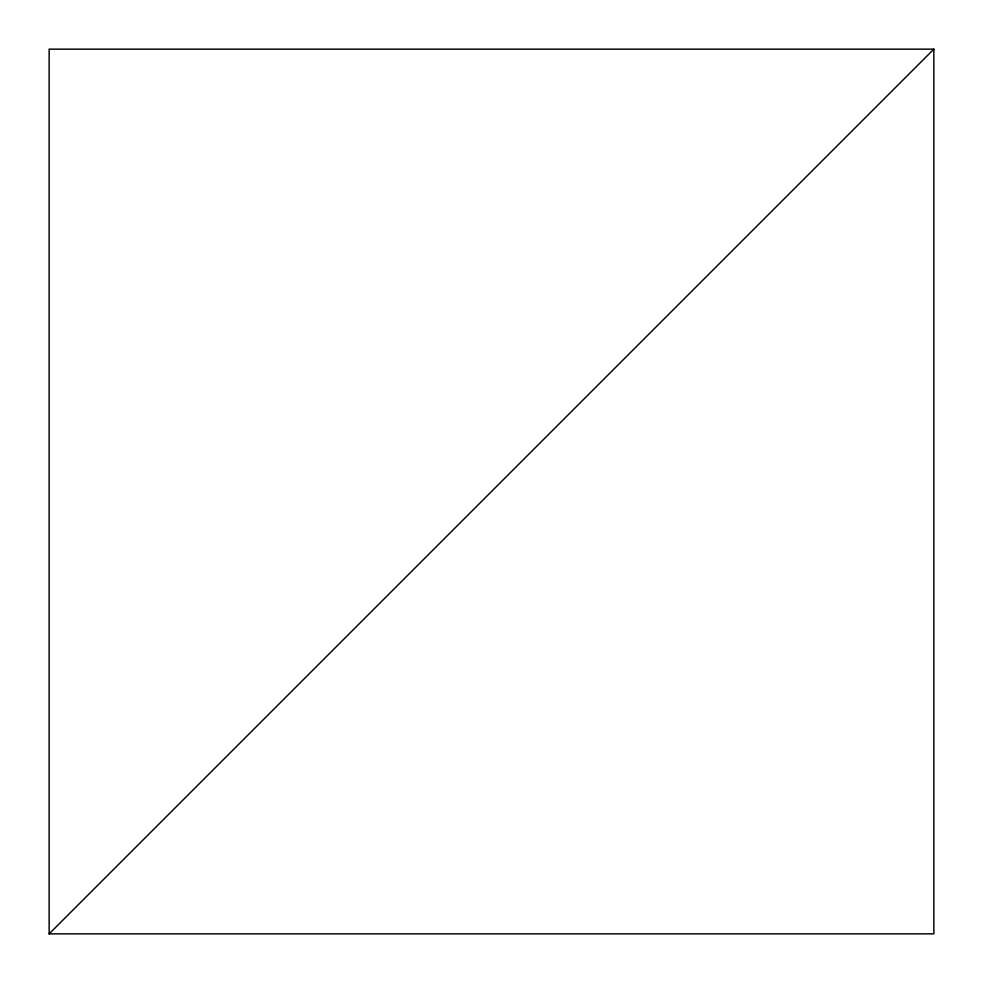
<?xml version="1.0" encoding="UTF-8"?>
<svg xmlns="http://www.w3.org/2000/svg" width="983" height="983" viewBox="0 0 983 983"><rect width="100%" height="100%" fill="white"/><g stroke="black" fill="none" stroke-linecap="round" stroke-linejoin="round"><path stroke-width="1.47" d="M49.15 933.85L933.85 49.15L49.15 49.15L49.15 933.85L933.85 933.85L933.85 49.15"/></g></svg>
